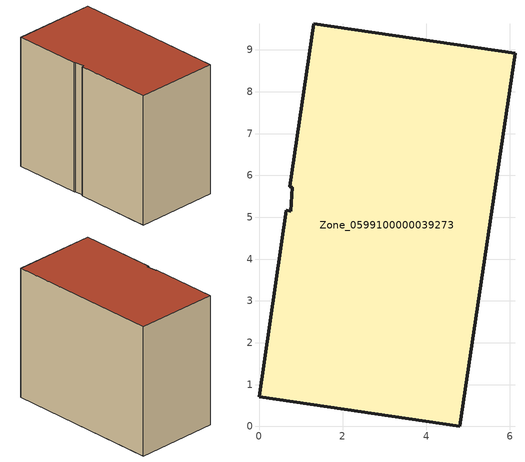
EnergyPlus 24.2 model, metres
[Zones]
Zone_0599100000039273
 floor ground (C_G): 0.76,5.15 0.79,5.71 0.74,5.74 1.31,9.63 6.12,8.92 4.8,0 0,0.71 0.65,5.16 z0
 wall outside (C_F): 6.12,8.92 1.31,9.63 0.74,5.74 0.79,5.71 0.76,5.15 0.65,5.16 0,0.71 4.8,0 6.12,8.92 z0:7.59
 roof outside (C_R): 0.76,5.15 0.65,5.16 0,0.71 4.8,0 6.12,8.92 1.31,9.63 0.74,5.74 0.79,5.71 z7.59
[BUILDING]
Pand.0599100000039273: North Axis=0; Terrain=City; Loads Convergence Tolerance Value=0.04; Temperature Convergence Tolerance Value=0.4; Solar Distribution=FullExterior; Maximum Number of Warmup Days=25; Minimum Number of Warmup Days=1
[Site:Location]
Rotterdam.The.Hague.AP_ZH_NLD Design_Conditions: Latitude=51.96; Longitude=4.45; Time Zone=1; Elevation=-4.5
[SITE:GROUNDTEMPERATURE:BUILDINGSURFACE]
18, 18, 18, 18, 18, 18, 18, 18, 18, 18, 18, 18
[MATERIAL] Thermal Absorptance=0.9; Solar Absorptance=0.7; Visible Absorptance=0.7
Name | Roughness | Thickness | Conductivity | Density | Specific Heat
G.TC.1946-1964 | MediumSmooth | 0.15 | 1 | 540 | 1210
F.TC.1946-1964 | Rough | 0.3 | 0.857143 | 1920 | 840
R.TC.1946-1964 | MediumRough | 0.2 | 0.235294 | 1500 | 1000
[CONSTRUCTION]
C_G: G.TC.1946-1964
C_F: F.TC.1946-1964
C_R: R.TC.1946-1964
[ZONE]
Zone_0599100000039273: Type=1; Multiplier=1; Ceiling Height=Autocalculate; Volume=Autocalculate; Floor Area=autocalculate; Part of Total Floor Area=Yes
[ZONEINFILTRATION:DESIGNFLOWRATE]
Infil_Zone_0599100000039273: Zone or ZoneList or Space or SpaceList=Zone_0599100000039273; Schedule=AlwaysOn; Design Flow Rate Calculation Method=Flow/Area; Flow Rate per Floor Area=0.003; Constant Term Coefficient=1; Temperature Term Coefficient=0; Velocity Term Coefficient=0; Velocity Squared Term Coefficient=0
[HVACTEMPLATE:ZONE:IDEALLOADSAIRSYSTEM]
Zone_0599100000039273: Maximum Heating Supply Air Temperature=50; Minimum Cooling Supply Air Temperature=13; Maximum Heating Supply Air Humidity Ratio=0.0156; Minimum Cooling Supply Air Humidity Ratio=0.0077; Heating Limit=NoLimit; Cooling Limit=NoLimit; Dehumidification Control Type=ConstantSensibleHeatRatio; Cooling Sensible Heat Ratio=0.7; Dehumidification Setpoint=60; Humidification Control Type=None; Humidification Setpoint=30; Outdoor Air Method=None; Outdoor Air Flow Rate per Person=0.00944; Outdoor Air Flow Rate per Zone Floor Area=0; Outdoor Air Flow Rate per Zone=0; Demand Controlled Ventilation Type=None; Outdoor Air Economizer Type=NoEconomizer; Heat Recovery Type=None; Sensible Heat Recovery Effectiveness=0.7; Latent Heat Recovery Effectiveness=0.65
[ZONECONTROL:THERMOSTAT]
ThermostatControl_Zone_0599100000039273: Zone or ZoneList=Zone_0599100000039273; Control Type Schedule=DualSetpointControlType; Control 1=Thermostat_Zone_0599100000039273; Temperature Difference Between Cutout And Setpoint=0
[THERMOSTATSETPOINT:DUALSETPOINT]
Thermostat_Zone_0599100000039273: Heating Setpoint Temperature Schedule=HeatingSetpoint_Zone_0599100000039273; Cooling Setpoint Temperature Schedule=CoolingSetpoint_Zone_0599100000039273
[SCHEDULE:COMPACT]
HeatingSetpoint_Zone_0599100000039273: Through: 12/31, For: AllDays, Until: 24:00, 21
CoolingSetpoint_Zone_0599100000039273: Through: 12/31, For: AllDays, Until: 24:00, 24
DualSetpointControlType: Through: 12/31, For: AllDays, Until: 24:00, 4
AlwaysOn: Through: 12/31, For: AllDays, Until: 24:00, 1
